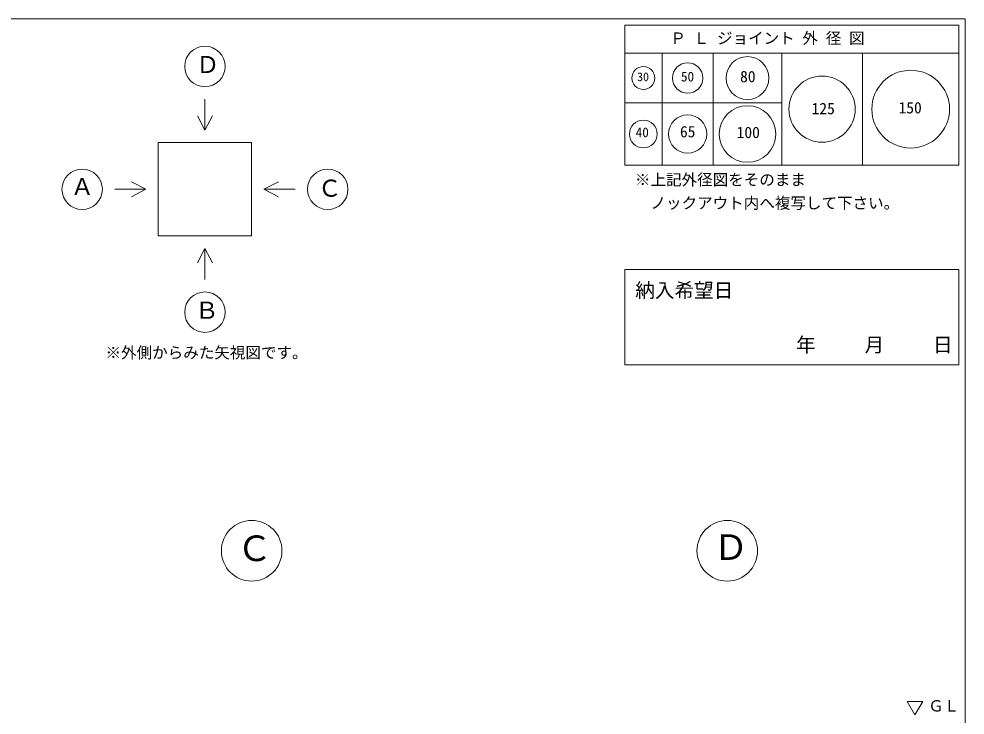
# Model space of a CAD drawing. Units: millimetres, scale not verified. Extents: x -4890 to 18490, y -2339 to 2339.
# Drawn here: x 1846 to 4890, y 101 to 2339 of the extents above; entities that cross this region are included whole.
import ezdxf
from ezdxf.enums import TextEntityAlignment as Align

# ---------------------------------------------------------------- set-up
doc = ezdxf.new("R2010")
doc.units = ezdxf.units.MM
doc.header["$LTSCALE"] = 10
for name, color, linetype, lineweight in [('0-2_waku', 7, 'Continuous', 18), ('0-3_gaikei', 7, 'Continuous', 18), ('0-7_hole', 7, 'Continuous', 18), ('0-D_文字１', 7, 'Continuous', 18)]:
    doc.layers.add(name, color=color, linetype=linetype, lineweight=lineweight)
doc.styles.add('ＭＳ ゴシック', font='')
doc.styles.get('ＭＳ ゴシック').set_extended_font_data('MS Gothic')

msp = doc.modelspace()

# ---------------------------------------------------------------- linework, layer by layer
at = {"layer": '0-2_waku'}
for p, q in [((-1230, 2339.23), (4890, 2339.23)), ((3795, 2319.23), (3795, 1869.23)), ((3795, 2319.23), (4870, 2319.23)), ((3795, 2319.23), (4870, 2319.23)), ((3795, 2319.23), (4870, 2319.23)), ((3795, 2319.23), (3795, 1869.23)), ((3795, 2319.23), (4870, 2319.23)), ((3795, 2319.23), (4870, 2319.23)), ((3795, 2319.23), (4870, 2319.23)), ((4870, 2319.23), (4870, 1869.23)), ((4870, 2319.23), (4870, 1869.23)), ((4890, 2339.23), (4890, -1935.77)), ((4890, 2339.23), (4890, -1935.77)), ((3795, 2229.23), (4870, 2229.23)), ((3915, 2229.23), (3915, 1869.23)), ((4080, 2229.23), (4080, 1869.23)), ((4300, 2229.23), (4300, 1869.23)), ((4560, 2229.23), (4560, 1869.23)), ((3795, 2069.23), (4300, 2069.23)), ((3795, 1869.23), (4870, 1869.23)), ((3795, 1869.23), (4870, 1869.23)), ((3795, 1533.94), (3795, 1227.23)), ((3795, 1533.94), (4870, 1533.94)), ((4870, 1533.94), (4870, 1227.23)), ((3795, 1227.23), (4870, 1227.23))]:
    msp.add_line(p, q, dxfattribs=at)
at = {"layer": '0-3_gaikei'}
for p, q in [((2444.61, 2081.45), (2444.61, 1981.45)), ((2444.61, 1981.45), (2420.48, 2027.83)), ((2444.61, 1981.45), (2468.74, 2027.83)), ((2294.61, 1941.45), (2594.61, 1941.45)), ((2294.61, 1941.45), (2294.61, 1641.45)), ((2594.61, 1941.45), (2594.61, 1641.45)), ((2254.61, 1791.45), (2208.23, 1815.58)), ((2634.61, 1791.45), (2680.99, 1815.58)), ((2154.61, 1791.45), (2254.61, 1791.45)), ((2254.61, 1791.45), (2208.23, 1767.33)), ((2294.61, 1641.45), (2594.61, 1641.45)), ((2444.61, 1601.45), (2420.48, 1555.08)), ((2444.61, 1601.45), (2468.74, 1555.08)), ((2444.61, 1501.45), (2444.61, 1601.45))]:
    msp.add_line(p, q, dxfattribs=at)
msp.add_lwpolyline([(2734.61, 1791.45), (2634.61, 1791.45), (2680.99, 1767.33)], dxfattribs=at)
for centre, radius in [((2444.61, 2186.45), 65), ((2049.61, 1791.45), 65), ((2839.61, 1791.45), 65), ((2444.61, 1396.45), 65), ((2595, 629.23), 97.5), ((4125, 629.23), 97.5)]:
    msp.add_circle(centre, radius, dxfattribs=at)
at = {"layer": '0-7_hole'}
for centre, radius in [((3997.5, 2149.23), 49), ((4190, 2149.23), 69), ((3855, 2149.23), 37), ((4715, 2049.23), 125), ((4430, 2049.23), 106.5), ((4190, 1969.23), 91), ((3855, 1969.23), 44.5), ((3997.5, 1969.23), 61.5)]:
    msp.add_circle(centre, radius, dxfattribs=at)
at = {"layer": '0-D_文字１'}
for p, q in [((4728.74, 101.75), (4703.54, 144.69)), ((4703.54, 144.69), (4753.94, 144.69)), ((4728.74, 101.75), (4753.94, 144.69))]:
    msp.add_line(p, q, dxfattribs=at)

# ---------------------------------------------------------------- texts
at = {"layer": '0-7_hole', "style": 'ＭＳ ゴシック'}
for s, height, p in [('30', 28.04, (3834.95, 2130.7)), ('50', 31.16, (3975.91, 2128.89)), ('80', 36.66, (4166.18, 2124.55)), ('150', 36.66, (4675.82, 2024.46)), ('125', 36.66, (4396.28, 2021.81)), ('40', 31.16, (3830.28, 1949.64)), ('65', 36.66, (3972.72, 1947.51)), ('100', 36.66, (4155.06, 1945.05))]:
    msp.add_text(s, height=height, dxfattribs=at).set_placement(p, align=Align.BOTTOM_LEFT)
at = {"layer": '0-D_文字１', "style": 'ＭＳ ゴシック'}
for s, height, p in [('Ｐ Ｌ ジョイント 外 径 図', 36.66, (3941.92, 2248.05)), ('Ｄ', 54.99, (2416.14, 2148.63)), ('Ａ', 54.99, (2012.45, 1756.11)), ('※上記外径図をそのまま', 36.66, (3827.95, 1793.04)), ('Ｃ', 54.99, (2808.4, 1751.15)), ('\u3000ノックアウト内へ複写して下さい。', 36.66, (3827.95, 1718.04)), ('納入希望日', 46.19, (3829.04, 1429.67)), ('Ｂ', 54.99, (2413.4, 1358.63)), ('\u3000\u3000\u3000年     月     日', 46.19, (4157.51, 1254.68)), ('※外側からみた矢視図です。', 36.66, (2124.81, 1237.08)), ('Ｃ', 82.48, (2547.4, 571.24)), ('Ｄ', 82.48, (4080.2, 574.96)), ('ＧＬ', 36.66, (4771.54, 101.38))]:
    msp.add_text(s, height=height, dxfattribs=at).set_placement(p, align=Align.BOTTOM_LEFT)

doc.saveas('drawing.dxf')
